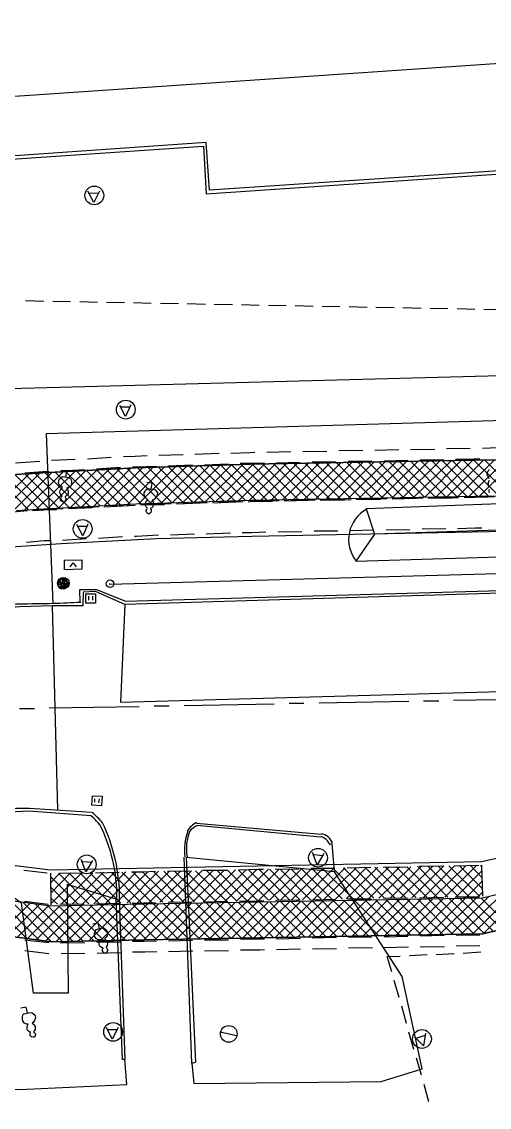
# Model space of a CAD drawing. Header units: millimetres. Extents: x -160 to 389, y -61 to 142.
# Drawn here: x -24.8 to 2, y 9.4 to 71.6 of the extents above; entities that cross this region are included whole.
import ezdxf

# ---------------------------------------------------------------- set-up
doc = ezdxf.new("R2010")
doc.units = ezdxf.units.MM
for name, color, linetype, true_color in [('PDF_C-ROAD', 7, 'Continuous', 0x989999), ('PDF_xref_2D-survey$(UV_map)$GR-39', 7, 'Continuous', 0xdcdcdc), ('PDF_xref_2D-survey$(UV_map)$GR-41', 7, 'Continuous', 0xdcdcdc), ('PDF_xref_2D-survey$(UV_map)$GR-45', 7, 'Continuous', 0xdcdcdc), ('PDF_xref_2D-survey$(UV_map)$GR-46', 7, 'Continuous', 0xdcdcdc), ('PDF_xref_2D-survey$(UV_map)$GR-85', 7, 'Continuous', 0xdcdcdc), ('PDF_xref_2D-survey$(UV_map)$SI-39', 7, 'Continuous', 0xdcdcdc), ('PDF_xref_2D-survey$(UV_map)$SI-75', 7, 'Continuous', 0xdcdcdc), ('PDF_xref_2D-survey$(UV_map)$SI-82', 7, 'Continuous', 0xdcdcdc)]:
    doc.layers.add(name, color=color, linetype=linetype, true_color=true_color)
doc.layers.add('PDF_C-ROAD-CORR', color=60, linetype='Continuous')
doc.layers.add('PDF_xref_Boundary$lines$(UV_map)$GR-10', color=8, linetype='Continuous')

msp = doc.modelspace()

# ---------------------------------------------------------------- linework, layer by layer
at = {"layer": 'PDF_C-ROAD', "color": 1, "lineweight": 25, "true_color": 0xff0100}
for points in [[(33.271, 43.009), (24.317, 42.805), (-11.646, 42.107), (-17.112, 41.962), (-22.578, 41.671), (-28.015, 41.322), (-33.451, 40.828), (-38.888, 40.247), (-44.296, 39.549), (-48.947, 38.88), (-54.355, 38.182), (-59.792, 37.601), (-65.228, 37.107)], [(-100.174, 25.652), (-52.116, 26.582), (-23.188, 23.006), (1.524, 23.471), (22.049, 27.978), (24.579, 28.036), (37.429, 28.327), (50.279, 28.763), (63.13, 29.315)]]:
    msp.add_lwpolyline(points, dxfattribs=at)
at = {"layer": 'PDF_C-ROAD', "color": 7, "lineweight": 25}
for points in [[(-23.247, 32.281), (-18.101, 32.368)], [(-17.229, 32.397), (-16.385, 32.397)], [(-15.513, 32.426), (-10.367, 32.513)], [(-9.495, 32.542), (-8.652, 32.542)], [(-7.78, 32.571), (-2.634, 32.659)], [(-1.791, 32.688), (-0.918, 32.688)], [(-0.075, 32.717), (5.1, 32.804)], [(-24.962, 32.251), (-24.09, 32.251)]]:
    msp.add_lwpolyline(points, dxfattribs=at)
at = {"layer": 'PDF_C-ROAD-CORR', "color": 1, "lineweight": 25, "true_color": 0xff0100}
for points in [[(-25.165, 45.654), (-23.625, 45.741), (-18.304, 46.032), (-11.734, 46.236), (1.088, 46.468), (2.454, 46.497), (21.7, 46.875), (24.23, 46.904), (29.172, 47.021), (29.725, 47.021), (29.87, 47.021), (33.184, 47.108)], [(32.254, 47.079), (29.87, 47.021), (29.725, 47.021), (29.172, 47.021), (24.23, 46.904), (21.7, 46.875), (2.454, 46.497), (1.088, 46.468), (-11.734, 46.236), (-18.304, 46.032), (-23.625, 45.741), (-25.165, 45.654)], [(-25.136, 43.59), (-23.566, 43.677), (-18.275, 43.968), (-11.676, 44.171), (1.146, 44.404), (2.512, 44.433), (21.729, 44.811), (24.259, 44.869), (29.201, 44.956), (29.783, 44.956), (29.928, 44.986), (33.213, 45.044), (40.714, 45.247)], [(-27.637, 21.494), (-24.7, 21.146), (-23.159, 20.942), (-17.839, 21.058), (-11.239, 21.175), (1.582, 21.407), (2.948, 21.727), (22.107, 25.914), (24.637, 25.972), (29.637, 26.088), (30.219, 26.088), (30.364, 26.088), (33.708, 26.175), (37.255, 26.262), (43.941, 26.466), (44.174, 26.495), (51.064, 26.728)], [(51.151, 24.663), (44.232, 24.431), (43.999, 24.431), (37.313, 24.198), (33.766, 24.111), (30.422, 24.024), (30.248, 24.024), (29.696, 24.024), (24.666, 23.908), (22.136, 23.878), (2.977, 19.663), (1.611, 19.343), (-11.21, 19.11), (-17.81, 18.994), (-23.101, 18.878), (-24.671, 19.081), (-27.608, 19.43)], [(-27.608, 19.43), (-24.671, 19.081), (-23.101, 18.878), (-17.81, 18.994), (-11.21, 19.11), (1.611, 19.343), (2.977, 19.663), (22.136, 23.878), (24.666, 23.908), (29.696, 24.024), (30.248, 24.024), (30.422, 24.024), (33.766, 24.111), (37.313, 24.198), (43.999, 24.431), (44.232, 24.431), (51.151, 24.663)], [(1.524, 23.268), (1.582, 21.494)], [(-23.188, 22.803), (-23.159, 21)]]:
    msp.add_lwpolyline(points, dxfattribs=at)
at = {"layer": 'PDF_C-ROAD-CORR', "color": 5, "lineweight": 25}
for points in [[(-21.066, 46.555), (-19.7, 46.643)], [(-19.002, 46.672), (-18.333, 46.701), (-17.636, 46.73)], [(-16.967, 46.759), (-15.571, 46.788)], [(-14.903, 46.817), (-13.507, 46.875)], [(-12.838, 46.875), (-11.734, 46.904), (-11.472, 46.933)], [(-10.774, 46.933), (-9.408, 46.962)], [(-8.71, 46.962), (-7.344, 46.992)], [(-6.646, 47.021), (-5.279, 47.05)], [(-4.582, 47.05), (-3.215, 47.079)], [(-2.547, 47.079), (-1.151, 47.108)], [(-0.482, 47.137), (0.884, 47.166)], [(1.582, 47.166), (2.454, 47.195), (2.948, 47.195)], [(-25.195, 46.323), (-23.799, 46.41)], [(-23.13, 46.468), (-21.764, 46.526)], [(0.07, 18.645), (1.436, 18.674)], [(-24.642, 18.384), (-23.276, 18.209)], [(-22.578, 18.209), (-21.212, 18.238)], [(-20.514, 18.238), (-19.147, 18.267)], [(-18.479, 18.296), (-17.781, 18.296), (-17.083, 18.325)], [(-16.414, 18.325), (-15.019, 18.355)], [(-14.35, 18.355), (-12.984, 18.384)], [(-12.286, 18.413), (-11.181, 18.413), (-10.92, 18.442)], [(-10.222, 18.442), (-8.855, 18.471)], [(-8.158, 18.471), (-6.791, 18.5)], [(-6.093, 18.529), (-4.727, 18.558)], [(-4.058, 18.558), (-2.663, 18.587)], [(-1.994, 18.587), (-0.599, 18.616)]]:
    msp.add_lwpolyline(points, dxfattribs=at)
at = {"layer": 'PDF_C-ROAD-CORR', "color": 8, "lineweight": 25, "true_color": 0x767676}
for points in [[(-20.543, 45.974), (-19.176, 46.061)], [(-18.479, 46.09), (-18.304, 46.09), (-17.112, 46.119)], [(-16.414, 46.148), (-15.048, 46.207)], [(-14.35, 46.207), (-12.984, 46.265)], [(-12.315, 46.294), (-11.734, 46.294), (-10.92, 46.323)], [(-10.251, 46.323), (-8.885, 46.352)], [(-8.187, 46.381), (-6.82, 46.381)], [(-6.123, 46.41), (-4.756, 46.439)], [(-4.058, 46.439), (-2.692, 46.468)], [(-1.994, 46.497), (-0.628, 46.497)], [(0.041, 46.526), (1.088, 46.555), (1.436, 46.555)], [(-24.642, 45.741), (-23.625, 45.829), (-23.276, 45.829)], [(-22.607, 45.858), (-21.212, 45.945)], [(-9.786, 44.142), (-8.39, 44.171)], [(-8.012, 44.171), (-9.408, 44.142)], [(-7.722, 44.171), (-6.326, 44.201)], [(-5.948, 44.201), (-7.344, 44.171)], [(-5.657, 44.23), (-4.262, 44.23)], [(-3.884, 44.259), (-5.279, 44.23)], [(-3.593, 44.259), (-2.198, 44.288)], [(-1.82, 44.288), (-3.215, 44.259)], [(-1.529, 44.288), (-0.163, 44.317)], [(0.215, 44.317), (-1.151, 44.317)], [(0.535, 44.346), (1.146, 44.346), (1.902, 44.375)], [(2.28, 44.375), (1.146, 44.346), (0.913, 44.346)], [(-24.497, 43.561), (-25.136, 43.503), (-25.892, 43.474)], [(-24.206, 43.59), (-23.566, 43.619), (-22.84, 43.648)], [(-22.462, 43.677), (-23.566, 43.619), (-23.828, 43.59)], [(-22.142, 43.706), (-20.775, 43.764)], [(-20.397, 43.794), (-21.764, 43.706)], [(-20.078, 43.794), (-18.711, 43.881)], [(-18.333, 43.881), (-19.7, 43.823)], [(-18.013, 43.91), (-16.647, 43.939)], [(-16.269, 43.968), (-17.636, 43.91)], [(-15.949, 43.968), (-14.583, 44.026)], [(-14.205, 44.026), (-15.571, 43.968)], [(-13.885, 44.026), (-12.519, 44.084)], [(-12.141, 44.084), (-13.507, 44.055)], [(-11.85, 44.084), (-11.676, 44.113), (-10.454, 44.113)], [(-10.077, 44.142), (-11.472, 44.113)], [(-10.832, 42.34), (-11.646, 42.311), (-12.199, 42.311)], [(-8.768, 42.369), (-10.135, 42.34)], [(-6.704, 42.398), (-8.07, 42.398)], [(-4.64, 42.456), (-6.006, 42.427)], [(-2.576, 42.485), (-3.942, 42.456)], [(-0.511, 42.543), (-1.878, 42.514)], [(1.553, 42.572), (1.175, 42.572), (0.157, 42.543)], [(-23.159, 41.846), (-23.537, 41.846), (-24.555, 41.758)], [(-21.124, 41.962), (-22.491, 41.875)], [(-19.06, 42.078), (-20.427, 41.991)], [(-16.996, 42.165), (-18.246, 42.107), (-18.362, 42.107)], [(-14.932, 42.224), (-16.298, 42.165)], [(-12.868, 42.282), (-14.263, 42.224)], [(-12.373, 23.006), (-11.269, 23.035), (-10.978, 23.035)], [(-10.309, 23.035), (-8.943, 23.064)], [(-8.245, 23.093), (-6.878, 23.093)], [(-6.181, 23.123), (-4.814, 23.152)], [(-4.117, 23.152), (-2.75, 23.181)], [(-2.052, 23.21), (-0.686, 23.239)], [(-0.017, 23.239), (1.378, 23.268)], [(-24.7, 22.977), (-23.363, 22.832)], [(-22.665, 22.803), (-21.299, 22.832)], [(-20.601, 22.832), (-19.235, 22.861)], [(-18.537, 22.89), (-17.868, 22.89), (-17.17, 22.919)], [(-16.473, 22.919), (-15.106, 22.948)], [(-14.437, 22.977), (-13.042, 22.977)], [(-24.671, 21.204), (-23.305, 21.029)], [(-16.444, 21.146), (-15.077, 21.175)], [(-14.408, 21.175), (-13.013, 21.204)], [(-12.344, 21.204), (-11.239, 21.233), (-10.949, 21.233)], [(-10.28, 21.262), (-8.914, 21.291)], [(-8.216, 21.291), (-6.849, 21.32)], [(-6.152, 21.349), (-4.785, 21.349)], [(-4.087, 21.378), (-2.721, 21.407)], [(-2.023, 21.407), (-0.657, 21.436)], [(0.012, 21.465), (1.407, 21.465)], [(-22.636, 21.029), (-21.27, 21.058)], [(-20.572, 21.058), (-19.205, 21.087)], [(-18.508, 21.087), (-17.839, 21.116), (-17.141, 21.116)], [(0.07, 19.256), (1.436, 19.285)], [(-24.642, 18.994), (-23.276, 18.849)], [(-22.607, 18.82), (-21.212, 18.849)], [(-20.543, 18.878), (-19.176, 18.878)], [(-18.479, 18.907), (-17.81, 18.907), (-17.112, 18.936)], [(-16.414, 18.936), (-15.048, 18.965)], [(-14.35, 18.994), (-12.984, 18.994)], [(-12.286, 19.023), (-11.21, 19.052), (-10.92, 19.052)], [(-10.222, 19.052), (-8.855, 19.081)], [(-8.187, 19.11), (-6.791, 19.14)], [(-6.123, 19.14), (-4.756, 19.169)], [(-4.058, 19.169), (-2.692, 19.198)], [(-1.994, 19.227), (-0.628, 19.256)]]:
    msp.add_lwpolyline(points, dxfattribs=at)
at = {"layer": 'PDF_C-ROAD-CORR', "lineweight": 25}
for points in [[(-20.078, 43.881), (-17.897, 46.032)], [(-19.438, 43.91), (-17.287, 46.061)], [(-18.769, 43.939), (-16.647, 46.09)], [(-18.188, 46.032), (-16.211, 44.026), (-14.089, 46.148)], [(-18.13, 43.968), (-16.007, 46.09)], [(-15.6, 44.055), (-17.606, 46.061)], [(-17.49, 43.997), (-15.368, 46.119)], [(-15.019, 44.055), (-16.996, 46.061)], [(-16.851, 43.997), (-14.728, 46.148)], [(-14.408, 44.084), (-16.414, 46.09)], [(-13.798, 44.113), (-15.804, 46.09)], [(-15.571, 44.055), (-13.449, 46.178)], [(-13.216, 44.113), (-15.222, 46.119)], [(-14.932, 44.084), (-12.809, 46.207), (-10.803, 44.201)], [(-12.606, 44.142), (-14.612, 46.148)], [(-14.321, 44.084), (-12.17, 46.207)], [(-12.024, 44.171), (-14.001, 46.148)], [(-13.682, 44.113), (-11.559, 46.236)], [(-11.414, 44.171), (-13.42, 46.178)], [(-13.042, 44.142), (-10.92, 46.236)], [(-12.402, 44.142), (-10.28, 46.265)], [(-10.193, 44.201), (-12.228, 46.207)], [(-11.763, 44.171), (-9.669, 46.265)], [(-9.611, 44.201), (-11.617, 46.236)], [(-11.123, 44.171), (-9.03, 46.294)], [(-9.001, 44.23), (-11.007, 46.236)], [(-10.513, 44.201), (-8.39, 46.294)], [(-8.39, 44.23), (-10.396, 46.265)], [(-9.873, 44.201), (-7.78, 46.294)], [(-7.78, 44.259), (-9.815, 46.265)], [(-9.233, 44.23), (-7.14, 46.323)], [(-7.169, 44.259), (-9.204, 46.265)], [(-8.623, 44.23), (-6.53, 46.323)], [(-6.559, 44.259), (-8.594, 46.294)], [(-7.983, 44.23), (-5.89, 46.352)], [(-5.977, 44.288), (-7.983, 46.294)], [(-7.373, 44.259), (-5.25, 46.352)], [(-5.367, 44.288), (-7.373, 46.323)], [(-4.756, 44.317), (-6.791, 46.323)], [(-6.733, 44.259), (-4.64, 46.352)], [(-4.146, 44.317), (-6.181, 46.323)], [(-6.093, 44.288), (-4, 46.381)], [(-3.535, 44.317), (-5.57, 46.352)], [(-5.483, 44.288), (-3.361, 46.381)], [(-4.96, 46.352), (-2.954, 44.346), (-0.86, 46.439)], [(-4.843, 44.288), (-2.75, 46.41)], [(-4.349, 46.381), (-2.343, 44.346), (-0.221, 46.439)], [(-4.204, 44.317), (-2.11, 46.41)], [(-1.733, 44.346), (-3.739, 46.381)], [(-3.593, 44.317), (-1.5, 46.439)], [(-1.122, 44.375), (-3.157, 46.381)], [(-0.511, 44.375), (-2.547, 46.41)], [(0.099, 44.404), (-1.936, 46.41)], [(-1.703, 44.375), (0.39, 46.468)], [(0.681, 44.404), (-1.326, 46.439)], [(-1.064, 44.375), (1.029, 46.468)], [(1.291, 44.404), (-0.715, 46.439)], [(-0.453, 44.375), (1.669, 46.497)], [(1.902, 44.433), (-0.134, 46.439)], [(0.186, 44.404), (2.28, 46.497)], [(2.512, 44.433), (0.477, 46.468)], [(0.826, 44.404), (2.919, 46.497), (4.925, 44.491)], [(3.123, 44.462), (1.088, 46.468)], [(1.436, 44.433), (3.53, 46.526)], [(3.704, 44.462), (1.698, 46.497)], [(-26.648, 43.474), (-24.41, 45.683)], [(-24.439, 43.619), (-26.357, 45.567)], [(-25.98, 43.532), (-23.77, 45.741)], [(-23.857, 43.677), (-25.776, 45.596)], [(-25.311, 43.561), (-23.101, 45.77)], [(-23.276, 43.706), (-25.224, 45.654)], [(-24.642, 45.683), (-22.694, 43.735), (-20.514, 45.916)], [(-24.642, 43.619), (-22.462, 45.8)], [(-22.113, 43.764), (-24.061, 45.712)], [(-24.003, 43.648), (-21.793, 45.829)], [(-21.502, 43.794), (-23.479, 45.741)], [(-23.334, 43.706), (-21.153, 45.887)], [(-20.921, 43.823), (-22.898, 45.77)], [(-20.339, 43.852), (-22.316, 45.829)], [(-22.026, 43.764), (-19.845, 45.945)], [(-19.758, 43.881), (-21.706, 45.858)], [(-21.386, 43.794), (-19.205, 45.974)], [(-19.176, 43.91), (-21.124, 45.887)], [(-20.717, 43.823), (-18.566, 46.003)], [(-18.595, 43.939), (-20.543, 45.916)], [(-17.984, 43.968), (-19.961, 45.945)], [(-17.403, 43.997), (-19.38, 45.974)], [(-16.792, 44.026), (-18.798, 46.003)], [(-13.158, 21.204), (-11.327, 23.035)], [(-12.519, 21.204), (-10.687, 23.035)], [(-11.879, 21.233), (-10.077, 23.035)], [(-11.269, 21.233), (-9.437, 23.064)], [(-9.466, 21.262), (-11.239, 23.035)], [(-10.629, 21.262), (-8.797, 23.064), (-7.053, 21.32)], [(-8.885, 21.291), (-10.629, 23.035)], [(-8.274, 21.291), (-10.018, 23.035)], [(-9.989, 21.262), (-8.187, 23.093)], [(-7.663, 21.32), (-9.408, 23.064)], [(-9.379, 21.262), (-7.547, 23.093)], [(-8.739, 21.291), (-6.937, 23.093)], [(-6.442, 21.32), (-8.216, 23.093)], [(-8.129, 21.291), (-6.297, 23.123)], [(-5.832, 21.349), (-7.605, 23.093)], [(-7.489, 21.32), (-5.657, 23.123)], [(-5.25, 21.349), (-6.995, 23.093)], [(-6.849, 21.32), (-5.047, 23.152)], [(-4.64, 21.378), (-6.384, 23.123)], [(-6.239, 21.349), (-4.407, 23.152)], [(-4.029, 21.378), (-5.774, 23.123)], [(-5.599, 21.349), (-3.768, 23.181)], [(-3.419, 21.378), (-5.163, 23.152)], [(-4.96, 21.349), (-3.157, 23.181)], [(-2.808, 21.407), (-4.582, 23.152)], [(-4.349, 21.378), (-2.518, 23.181)], [(-2.227, 21.407), (-3.971, 23.152)], [(-3.71, 21.378), (-1.907, 23.21)], [(-1.616, 21.436), (-3.361, 23.181)], [(-3.099, 21.407), (-1.267, 23.21)], [(-1.006, 21.436), (-2.75, 23.181)], [(-2.459, 21.407), (-0.628, 23.239)], [(-0.395, 21.436), (-2.14, 23.21)], [(-1.82, 21.407), (-0.017, 23.239)], [(0.215, 21.465), (-1.558, 23.21)], [(-1.209, 21.436), (0.622, 23.239)], [(0.826, 21.465), (-0.948, 23.21)], [(-0.57, 21.436), (1.262, 23.268)], [(1.407, 21.494), (-0.337, 23.239)], [(1.553, 21.96), (0.274, 23.239)], [(1.553, 22.57), (0.884, 23.268)], [(1.524, 23.21), (1.495, 23.268)], [(-21.589, 21.029), (-23.188, 22.628)], [(-23.159, 21.669), (-22.026, 22.832)], [(-23.159, 21.058), (-21.386, 22.832)], [(-23.159, 22.279), (-22.636, 22.803)], [(-20.979, 21.058), (-22.723, 22.803)], [(-22.578, 21.029), (-20.746, 22.832)], [(-20.368, 21.058), (-22.113, 22.803)], [(-21.938, 21.029), (-20.136, 22.861)], [(-19.758, 21.087), (-21.502, 22.832)], [(-21.328, 21.058), (-19.496, 22.861)], [(-19.147, 21.087), (-20.921, 22.832)], [(-20.688, 21.058), (-18.857, 22.89)], [(-18.566, 21.087), (-20.31, 22.861)], [(-20.049, 21.058), (-18.246, 22.89)], [(-17.955, 21.116), (-19.7, 22.861)], [(-19.438, 21.087), (-17.606, 22.89)], [(-17.345, 21.116), (-19.089, 22.861)], [(-18.798, 21.087), (-16.996, 22.919)], [(-16.734, 21.146), (-18.479, 22.89)], [(-18.188, 21.116), (-16.356, 22.919)], [(-16.124, 21.146), (-17.897, 22.89)], [(-17.548, 21.116), (-15.717, 22.948)], [(-15.542, 21.146), (-17.287, 22.919)], [(-16.909, 21.146), (-15.106, 22.948)], [(-14.932, 21.175), (-16.676, 22.919)], [(-16.298, 21.146), (-14.467, 22.977)], [(-14.321, 21.175), (-16.066, 22.919)], [(-15.659, 21.146), (-13.827, 22.977)], [(-13.711, 21.204), (-15.455, 22.948)], [(-15.019, 21.175), (-13.216, 22.977)], [(-13.1, 21.204), (-14.874, 22.948)], [(-14.408, 21.175), (-12.577, 23.006)], [(-12.49, 21.204), (-14.263, 22.977)], [(-13.769, 21.204), (-11.966, 23.006)], [(-11.908, 21.233), (-13.653, 22.977)], [(-11.298, 21.233), (-13.042, 22.977)], [(-10.687, 21.262), (-12.431, 23.006)], [(-10.077, 21.262), (-11.821, 23.006)], [(0.07, 21.465), (1.553, 22.948)], [(-22.2, 21.029), (-23.159, 22.018)], [(-0.337, 21.378), (1.669, 19.372), (4.315, 22.018)], [(0.681, 21.465), (1.553, 22.338)], [(1.029, 19.343), (3.53, 21.843), (5.216, 20.157)], [(-27.288, 19.401), (-25.456, 21.233), (-23.13, 18.878)], [(-26.881, 21.407), (-24.526, 19.052), (-22.636, 20.942)], [(-23.828, 18.965), (-26.183, 21.32)], [(-22.52, 18.907), (-24.758, 21.146)], [(-22.781, 21.029), (-23.159, 21.378)], [(-15.31, 19.023), (-13.216, 21.146)], [(-14.699, 19.052), (-12.577, 21.146)], [(-14.06, 19.052), (-11.966, 21.146)], [(-13.42, 19.081), (-11.327, 21.175)], [(-11.007, 19.11), (-13.042, 21.146)], [(-12.809, 19.081), (-10.687, 21.175)], [(-10.425, 19.14), (-12.431, 21.146)], [(-12.17, 19.081), (-10.077, 21.204)], [(-9.815, 19.14), (-11.821, 21.146)], [(-11.53, 19.11), (-9.437, 21.204)], [(-9.204, 19.14), (-11.21, 21.175)], [(-10.92, 19.11), (-8.826, 21.204)], [(-8.594, 19.169), (-10.629, 21.175)], [(-10.28, 19.14), (-8.187, 21.233), (-6.181, 19.198)], [(-7.983, 19.169), (-10.018, 21.204)], [(-9.669, 19.14), (-7.547, 21.233)], [(-7.373, 19.169), (-9.408, 21.204)], [(-9.03, 19.14), (-6.937, 21.262)], [(-6.791, 19.198), (-8.797, 21.204)], [(-8.39, 19.169), (-6.297, 21.262)], [(-7.78, 19.169), (-5.657, 21.262)], [(-5.57, 19.227), (-7.605, 21.233)], [(-7.14, 19.198), (-5.047, 21.291)], [(-4.96, 19.227), (-6.995, 21.262)], [(-6.501, 19.198), (-4.407, 21.291)], [(-4.349, 19.227), (-6.384, 21.262)], [(-5.89, 19.198), (-3.797, 21.32)], [(-3.768, 19.256), (-5.774, 21.262)], [(-5.25, 19.227), (-3.157, 21.32)], [(-3.157, 19.256), (-5.163, 21.291)], [(-4.64, 19.227), (-2.518, 21.349)], [(-2.547, 19.285), (-4.553, 21.291)], [(-4, 19.256), (-1.907, 21.349)], [(-1.936, 19.285), (-3.971, 21.32)], [(-3.361, 19.256), (-1.267, 21.349)], [(-1.326, 19.285), (-3.361, 21.32)], [(-2.75, 19.285), (-0.628, 21.378)], [(-0.715, 19.314), (-2.75, 21.32)], [(-0.134, 19.314), (-2.14, 21.349)], [(-2.11, 19.285), (-0.017, 21.378)], [(0.477, 19.343), (-1.529, 21.349)], [(-1.471, 19.285), (0.622, 21.407)], [(1.088, 19.343), (-0.948, 21.378)], [(-0.86, 19.314), (1.233, 21.407)], [(-0.221, 19.314), (1.96, 21.494)], [(2.192, 19.488), (0.274, 21.378)], [(0.39, 19.343), (2.745, 21.669)], [(2.687, 19.605), (0.884, 21.407)], [(1.32, 21.465), (1.582, 21.727)], [(3.21, 19.692), (1.495, 21.407)], [(-26.183, 19.256), (-24.351, 21.087)], [(-25.631, 19.198), (-23.799, 21.029)], [(-25.078, 19.14), (-23.247, 20.971)], [(-21.909, 18.907), (-24.061, 21.058)], [(-24.003, 18.994), (-22.026, 20.971)], [(-23.45, 18.936), (-21.386, 20.971)], [(-21.299, 18.907), (-23.363, 20.971)], [(-22.869, 18.878), (-20.746, 21)], [(-20.688, 18.936), (-22.723, 20.942)], [(-22.229, 18.907), (-20.136, 21)], [(-20.107, 18.936), (-22.113, 20.971)], [(-21.589, 18.907), (-19.496, 21)], [(-19.496, 18.965), (-21.502, 20.971)], [(-20.979, 18.936), (-18.886, 21.029)], [(-18.886, 18.965), (-20.921, 21)], [(-20.339, 18.936), (-18.246, 21.029)], [(-18.275, 18.965), (-20.31, 21)], [(-19.729, 18.936), (-17.606, 21.058)], [(-17.665, 18.994), (-19.7, 21)], [(-19.089, 18.965), (-16.996, 21.058)], [(-17.083, 18.994), (-19.089, 21.029)], [(-16.473, 19.023), (-18.479, 21.029)], [(-18.45, 18.965), (-16.356, 21.058)], [(-15.862, 19.023), (-17.868, 21.029)], [(-17.839, 18.994), (-15.717, 21.087)], [(-15.252, 19.023), (-17.287, 21.058)], [(-17.199, 18.994), (-15.106, 21.087)], [(-14.641, 19.052), (-16.676, 21.058)], [(-16.56, 18.994), (-14.467, 21.116)], [(-14.03, 19.052), (-16.066, 21.087)], [(-15.949, 19.023), (-13.856, 21.116)], [(-13.449, 19.081), (-15.455, 21.087)], [(-12.838, 19.081), (-14.845, 21.087)], [(-12.228, 19.081), (-14.263, 21.116)], [(-11.617, 19.11), (-13.653, 21.116)]]:
    msp.add_lwpolyline(points, dxfattribs=at)
at = {"layer": 'PDF_xref_2D-survey$(UV_map)$GR-39', "lineweight": 25}
for points in [[(-19.787, 39.374), (35.859, 40.886)], [(-15.077, 11.929), (-14.874, 11.988)]]:
    msp.add_lwpolyline(points, dxfattribs=at)
at = {"layer": 'PDF_xref_2D-survey$(UV_map)$GR-41', "lineweight": 25}
msp.add_lwpolyline([(30.51, 43.154), (31.004, 44.637), (13.298, 44.375), (-5.076, 43.677), (-4.611, 42.224), (-5.686, 40.683), (13.327, 41.264), (30.975, 41.991), (30.51, 43.154), (13.153, 42.805), (-4.611, 42.224)], dxfattribs=at)
msp.add_arc((-4.096, 41.923), 1.992, 118.64403, 218.31201, dxfattribs=at)
at = {"layer": 'PDF_xref_2D-survey$(UV_map)$GR-45', "lineweight": 25}
for points in [[(-45.488, 65.947), (37.429, 71.587)], [(-46.069, 62.226), (-45.255, 51.004), (-44.237, 50.073), (-25.543, 50.568), (19.258, 51.76), (43.127, 52.428), (45.366, 54.987), (43.825, 70.454)], [(47.866, 47.747), (42.139, 48.271), (36.411, 48.649), (30.655, 48.939), (24.898, 49.085), (19.142, 49.143), (13.385, 49.056), (-23.421, 47.98), (-23.043, 38.241)], [(-19.409, 21.32), (-22.229, 22.163), (-22.171, 15.941), (-24.148, 15.941), (-24.846, 21.087), (-29.178, 24.082), (-28.945, 26.466)], [(-15.077, 11.929), (-14.961, 10.766), (-4.233, 10.883), (-1.878, 11.61), (-3.012, 16.901), (-6.908, 22.89), (-7.024, 24.518)], [(-6.908, 22.89), (-15.397, 23.704)], [(-99.215, 15.767), (-71.741, 9.4), (-63.251, 9.633), (-24.555, 10.447), (-18.798, 10.708), (-18.915, 12.133)]]:
    msp.add_lwpolyline(points, dxfattribs=at)
at = {"layer": 'PDF_xref_2D-survey$(UV_map)$GR-46', "lineweight": 25}
for points in [[(-45.168, 65.22), (-44.964, 62.4), (-26.27, 63.65), (-14.408, 64.465), (-14.263, 61.732), (12.542, 63.534), (37.516, 65.279), (37.109, 70.802)], [(36.935, 70.832), (37.313, 65.453), (12.542, 63.709), (-14.06, 61.935), (-14.263, 64.668), (-26.328, 63.825), (-44.79, 62.575), (-44.993, 65.22)], [(-21.473, 38.328), (-21.502, 39.055), (-20.543, 39.055), (-18.886, 38.386), (13.415, 39.316), (32.312, 39.869), (34.493, 40.13), (34.493, 40.625), (35.597, 40.654), (35.568, 40.276)], [(-20.834, 26.292), (-24.38, 26.524), (-25.136, 26.524), (-63.804, 25.623), (-100.145, 24.692), (-138.667, 23.704), (-145.063, 23.588)], [(-145.005, 23.355), (-138.609, 23.471), (-100.261, 24.518), (-63.804, 25.448), (-25.165, 26.35), (-24.41, 26.379), (-20.863, 26.117)], [(-14.815, 25.681), (-7.663, 25.041)], [(-7.693, 24.867), (-14.815, 25.536)], [(-7.024, 24.518), (-7.198, 24.431)], [(-15.077, 11.929), (-15.513, 23.733)], [(-15.397, 23.704), (-14.874, 11.988)]]:
    msp.add_lwpolyline(points, dxfattribs=at)
for points in [[(35.51, 40.072), (35.452, 40.45), (34.696, 40.45), (34.696, 39.956), (32.341, 39.694), (13.415, 39.171), (-18.915, 38.211), (-20.601, 38.938), (-21.299, 38.909), (-21.328, 38.124), (-23.072, 38.124), (-24.933, 38.066, -0.015532), (-26.896, 38.047)], [(-30.981, 38.609, 0.037576), (-26.86, 38.22, 0.017235), (-24.93, 38.249, 0.00791), (-23.035, 38.273, 0.006664), (-21.443, 38.344)], [(-20.21, 25.708, -0.11051), (-19.235, 21.349), (-18.915, 12.133), (-19.06, 12.133), (-19.409, 21.32)]]:
    msp.add_lwpolyline(points, format="xyb", dxfattribs=at)
for centre, radius, start, end in [((-23.866, 22.588), 4.812, 40.28402, 50.33656), ((-24.273, 22.443), 5.016, 38.99869, 46.9417), ((-28.518, 21.483), 9.144, 359.18968, 26.88072), ((-14.126, 24.449), 1.439, 118.12216, 147.50514), ((-14.214, 24.333), 1.323, 115.54585, 138.31507), ((-12.556, 24.158), 2.951, 159.07372, 188.06665), ((-12.702, 24.216), 2.689, 157.50267, 190.15404), ((-7.963, 24.071), 0.887, 25.92489, 70.37557), ((-7.788, 24.245), 0.829, 21.66773, 80.38413)]:
    msp.add_arc(centre, radius, start, end, dxfattribs=at)
at = {"layer": 'PDF_xref_2D-survey$(UV_map)$GR-85', "lineweight": 25}
for points in [[(-22.752, 26.437), (-23.072, 38.124)], [(-18.915, 38.211), (-19.176, 32.6), (13.531, 33.531)]]:
    msp.add_lwpolyline(points, dxfattribs=at)
at = {"layer": 'PDF_xref_2D-survey$(UV_map)$SI-39', "lineweight": 25}
msp.add_lwpolyline([(-19.787, 39.345), (-19.787, 39.374), (-19.816, 39.374)], dxfattribs=at)
msp.add_circle((-19.767, 39.393), 0.218, dxfattribs=at)
at = {"layer": 'PDF_xref_2D-survey$(UV_map)$SI-75', "lineweight": 25}
for points in [[(-20.368, 61.877), (-20.688, 61.237), (-21.037, 61.877)], [(-20.979, 61.761), (-20.921, 61.761), (-20.427, 61.79)], [(-18.566, 49.637), (-18.886, 48.969), (-19.205, 49.608)], [(-19.147, 49.521), (-19.118, 49.521), (-18.624, 49.521)], [(-21.037, 42.805), (-21.328, 42.136), (-21.677, 42.776)], [(-21.619, 42.689), (-21.56, 42.689), (-21.066, 42.689)], [(-22.055, 40.363), (-21.88, 40.595), (-21.706, 40.363)], [(-22.723, 39.491), (-22.171, 39.345), (-22.316, 39.142), (-22.578, 39.084), (-22.607, 39.2), (-22.374, 39.636), (-22.694, 39.578), (-22.287, 39.287), (-22.229, 39.287), (-22.229, 39.52), (-22.258, 39.607), (-22.374, 39.694), (-22.694, 39.607), (-22.781, 39.433), (-22.723, 39.229), (-22.636, 39.113), (-22.2, 39.229)], [(-22.694, 39.229), (-22.2, 39.345)], [(-20.979, 38.444), (-20.979, 38.677)], [(-20.775, 38.677), (-20.775, 38.444)], [(-20.63, 26.873), (-20.63, 27.076)], [(-20.397, 27.076), (-20.427, 26.844)], [(-7.518, 23.937), (-7.896, 23.297), (-8.158, 23.995)], [(-8.129, 23.878), (-8.07, 23.878), (-7.576, 23.82)], [(-20.775, 23.53), (-21.153, 22.89), (-21.415, 23.588)], [(-21.386, 23.471), (-21.328, 23.471), (-20.834, 23.442)], [(-19.293, 13.965), (-19.642, 13.296), (-19.961, 13.965)], [(-19.903, 13.848), (-19.845, 13.848), (-19.351, 13.848)], [(-12.519, 13.499), (-13.449, 13.703)], [(-1.674, 13.645), (-1.791, 12.918), (-2.314, 13.441)], [(-2.227, 13.354), (-2.169, 13.383), (-1.703, 13.528)]]:
    msp.add_lwpolyline(points, dxfattribs=at)
for points in [[(-22.374, 40.188), (-22.374, 40.741), (-21.386, 40.77), (-21.386, 40.218)], [(-22.723, 39.433), (-22.258, 39.549), (-22.433, 39.665), (-22.316, 39.2), (-22.694, 39.229), (-22.723, 39.433), (-22.723, 39.345), (-22.113, 39.491), (-22.2, 39.345), (-22.258, 39.549), (-22.52, 39.636), (-22.404, 39.171), (-22.52, 39.142), (-22.636, 39.607)], [(-20.601, 38.27), (-21.153, 38.27), (-21.153, 38.822), (-20.601, 38.822)], [(-20.252, 26.669), (-20.804, 26.699), (-20.775, 27.251), (-20.223, 27.222)]]:
    msp.add_lwpolyline(points, close=True, dxfattribs=at)
for centre, radius in [((-20.668, 61.635), 0.538), ((-18.865, 49.366), 0.538), ((-21.337, 42.533), 0.538), ((-22.442, 39.422), 0.334), ((-21.104, 23.315), 0.538), ((-7.846, 23.693), 0.538), ((-19.592, 13.72), 0.538), ((-12.963, 13.604), 0.48), ((-1.886, 13.313), 0.538)]:
    msp.add_circle(centre, radius, dxfattribs=at)
at = {"layer": 'PDF_xref_2D-survey$(UV_map)$SI-82', "lineweight": 25}
for points in [[(-22.113, 45.48), (-22.026, 45.422), (-21.967, 45.305), (-21.967, 45.189), (-21.967, 45.073), (-22.055, 44.956), (-22.171, 44.898), (-22.258, 44.869), (-22.2, 44.782), (-22.171, 44.695), (-22.171, 44.608), (-22.171, 44.549), (-22.229, 44.462), (-22.287, 44.433), (-22.345, 44.375), (-22.316, 44.288), (-22.287, 44.23), (-22.316, 44.171), (-22.345, 44.113), (-22.433, 44.084), (-22.491, 44.084), (-22.578, 44.142), (-22.607, 44.201), (-22.607, 44.259), (-22.578, 44.346), (-22.52, 44.404), (-22.578, 44.462), (-22.607, 44.52), (-22.636, 44.608), (-22.636, 44.666), (-22.607, 44.753), (-22.578, 44.84), (-22.491, 44.898), (-22.578, 44.956), (-22.665, 45.044), (-22.723, 45.16), (-22.694, 45.305), (-22.665, 45.393), (-22.578, 45.48), (-22.491, 45.538)], [(-17.199, 44.782), (-17.141, 44.724), (-17.054, 44.608), (-17.054, 44.52), (-17.083, 44.404), (-17.141, 44.288), (-17.258, 44.201), (-17.345, 44.171), (-17.287, 44.084), (-17.258, 43.997), (-17.258, 43.939), (-17.287, 43.852), (-17.316, 43.794), (-17.374, 43.735), (-17.461, 43.706), (-17.403, 43.619), (-17.403, 43.561), (-17.432, 43.474), (-17.461, 43.445), (-17.548, 43.386), (-17.606, 43.416), (-17.665, 43.445), (-17.694, 43.532), (-17.694, 43.59), (-17.665, 43.648), (-17.636, 43.706), (-17.665, 43.764), (-17.723, 43.823), (-17.752, 43.91), (-17.752, 43.997), (-17.723, 44.055), (-17.665, 44.142), (-17.606, 44.201), (-17.665, 44.259), (-17.752, 44.346), (-17.81, 44.491), (-17.81, 44.608), (-17.752, 44.695), (-17.665, 44.811), (-17.606, 44.84)], [(-20.165, 19.692), (-20.078, 19.634), (-19.99, 19.547), (-19.932, 19.459), (-19.903, 19.343), (-19.932, 19.227), (-20.02, 19.11), (-20.078, 19.052), (-20.02, 18.994), (-19.932, 18.907), (-19.903, 18.849), (-19.903, 18.762), (-19.932, 18.674), (-19.961, 18.616), (-19.99, 18.558), (-19.932, 18.5), (-19.903, 18.442), (-19.903, 18.384), (-19.932, 18.325), (-19.99, 18.238), (-20.049, 18.238), (-20.136, 18.267), (-20.165, 18.296), (-20.194, 18.355), (-20.194, 18.442), (-20.165, 18.529), (-20.252, 18.558), (-20.31, 18.587), (-20.368, 18.645), (-20.397, 18.732), (-20.397, 18.82), (-20.368, 18.907), (-20.31, 18.994), (-20.427, 18.994), (-20.543, 19.052), (-20.63, 19.169), (-20.659, 19.285), (-20.659, 19.372), (-20.601, 19.517), (-20.543, 19.576)], [(-24.322, 14.837), (-24.235, 14.808), (-24.119, 14.72), (-24.061, 14.633), (-24.032, 14.517), (-24.09, 14.372), (-24.148, 14.284), (-24.235, 14.226), (-24.148, 14.168), (-24.09, 14.081), (-24.061, 14.023), (-24.061, 13.935), (-24.061, 13.848), (-24.09, 13.79), (-24.148, 13.732), (-24.09, 13.674), (-24.032, 13.616), (-24.032, 13.557), (-24.061, 13.499), (-24.119, 13.412), (-24.177, 13.412), (-24.264, 13.441), (-24.322, 13.47), (-24.351, 13.528), (-24.351, 13.616), (-24.322, 13.703), (-24.38, 13.732), (-24.439, 13.761), (-24.497, 13.819), (-24.526, 13.906), (-24.526, 13.965), (-24.497, 14.081), (-24.468, 14.168), (-24.555, 14.168), (-24.671, 14.226), (-24.758, 14.342), (-24.788, 14.459), (-24.788, 14.546), (-24.758, 14.691), (-24.7, 14.749)]]:
    msp.add_lwpolyline(points, close=True, dxfattribs=at)
for points in [[(-22.287, 45.509), (-22.258, 45.858), (-22.549, 45.887)], [(1.989, 45.422), (1.902, 45.509), (1.843, 45.654), (1.873, 45.77), (1.902, 45.858), (1.989, 45.945)], [(-17.403, 44.811), (-17.345, 45.16), (-17.665, 45.189)], [(1.989, 44.927), (1.931, 44.986), (1.931, 45.073), (1.931, 45.131), (1.931, 45.218), (1.989, 45.305)], [(1.989, 44.608), (1.96, 44.666), (1.96, 44.753), (1.989, 44.811)], [(-20.368, 19.634), (-20.456, 19.954), (-20.746, 19.895)], [(-24.497, 14.808), (-24.584, 15.127), (-24.875, 15.069)]]:
    msp.add_lwpolyline(points, dxfattribs=at)
at = {"layer": 'PDF_xref_Boundary$lines$(UV_map)$GR-10', "lineweight": 25}
for points in [[(-23.566, 55.568), (-24.613, 55.597)], [(-22.026, 55.539), (-23.043, 55.568)], [(-20.485, 55.51), (-21.502, 55.539)], [(-18.944, 55.481), (-19.961, 55.51)], [(-17.403, 55.452), (-18.42, 55.481)], [(-15.833, 55.423), (-16.88, 55.452)], [(-14.292, 55.394), (-15.339, 55.423)], [(-12.751, 55.365), (-13.798, 55.394)], [(-11.21, 55.336), (-12.228, 55.365)], [(-9.669, 55.306), (-10.687, 55.336)], [(-8.129, 55.277), (-9.146, 55.306)], [(-6.588, 55.248), (-7.605, 55.277)], [(-5.018, 55.219), (-6.064, 55.248)], [(-3.477, 55.19), (-4.524, 55.219)], [(-1.936, 55.161), (-2.983, 55.19)], [(-0.395, 55.132), (-1.413, 55.161)], [(1.146, 55.103), (0.128, 55.132)], [(2.687, 55.074), (1.669, 55.103)], [(-3.622, 17.163), (-3.884, 18.035), (-3.128, 18.064)], [(-2.605, 18.093), (-1.587, 18.151)], [(-1.064, 18.151), (-0.046, 18.209)], [(0.477, 18.238), (1.495, 18.296)], [(-3.186, 15.68), (-3.477, 16.668)], [(-2.779, 14.197), (-3.041, 15.186)], [(-2.343, 12.714), (-2.634, 13.703)], [(-1.907, 11.232), (-2.198, 12.22)], [(-1.5, 9.72), (-1.762, 10.708)]]:
    msp.add_lwpolyline(points, dxfattribs=at)

doc.saveas('drawing.dxf')
